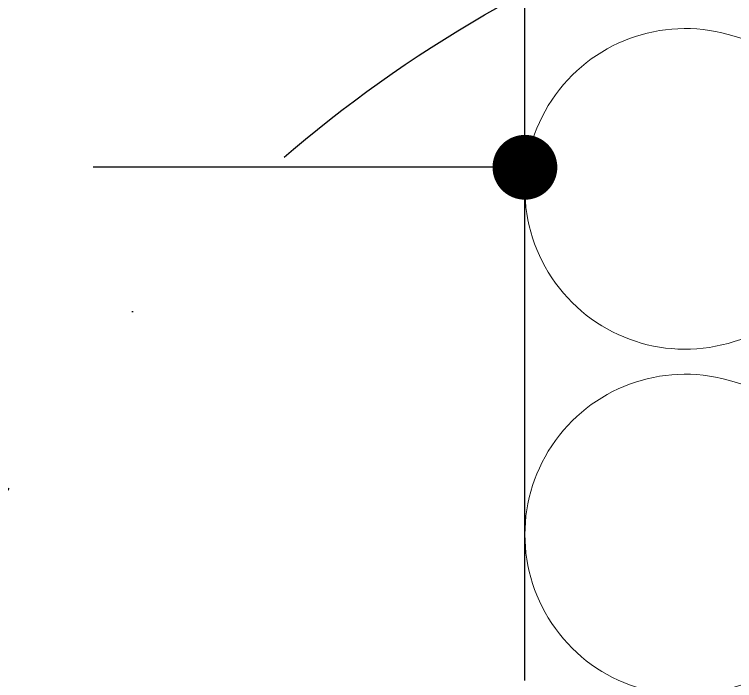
# Model space of a CAD drawing. Header units: millimetres. Extents: x 232323 to 272954, y -5343 to 8721.
# Drawn here: x 248170.6 to 248337.4, y 5470.2 to 5624.4 of the extents above; entities that cross this region are included whole.
import ezdxf

# ---------------------------------------------------------------- set-up
doc = ezdxf.new("R2010")
doc.units = ezdxf.units.MM
doc.header["$MEASUREMENT"] = 0
doc.linetypes.add('DASHDOTX2', pattern=[2, 1, -0.5, 0, -0.5])
for name, color, linetype, lineweight in [('A-MKXS-LEAD', 7, 'CONTINUOUS', 25), ('A-MKXS-MAK2', 3, 'DASHDOTX2', 25), ('A-XXXX-FIN3', 4, 'CONTINUOUS', 25), ('A-XXXX-INSL2', 8, 'CONTINUOUS', 18)]:
    doc.layers.add(name, color=color, linetype=linetype, lineweight=lineweight)

msp = doc.modelspace()

# ---------------------------------------------------------------- linework, layer by layer
at = {"layer": 'A-MKXS-LEAD'}
msp.add_line((248288.82, 5589.05), (248188.82, 5589.05), dxfattribs=at)
at = {"layer": 'A-MKXS-LEAD', "const_width": 7.5}
msp.add_lwpolyline([(248292.57, 5589.05, -1), (248285.07, 5589.05, -1)], format="xyb", close=True, dxfattribs=at)
at = {"layer": 'A-MKXS-MAK2', "ltscale": 100}
msp.add_circle((248428.82, 5364.05), 300, dxfattribs=at)
at = {"layer": 'A-XXXX-FIN3'}
msp.add_line((248288.82, 5470.25), (248288.82, 5649.05), dxfattribs=at)
at = {"layer": 'A-XXXX-INSL2'}
msp.add_lwpolyline([(248488.82, 5464.05, 0.509267), (248440.34, 5499.37), (248337.3, 5468.73, -1.37259), (248337.3, 5539.37), (248440.34, 5508.73, 1.37259), (248440.34, 5579.37), (248337.3, 5548.73, -1.37259), (248337.3, 5619.37), (248440.34, 5588.73, 0.509267), (248488.82, 5624.05)], format="xyb", dxfattribs=at)

doc.saveas('drawing.dxf')
